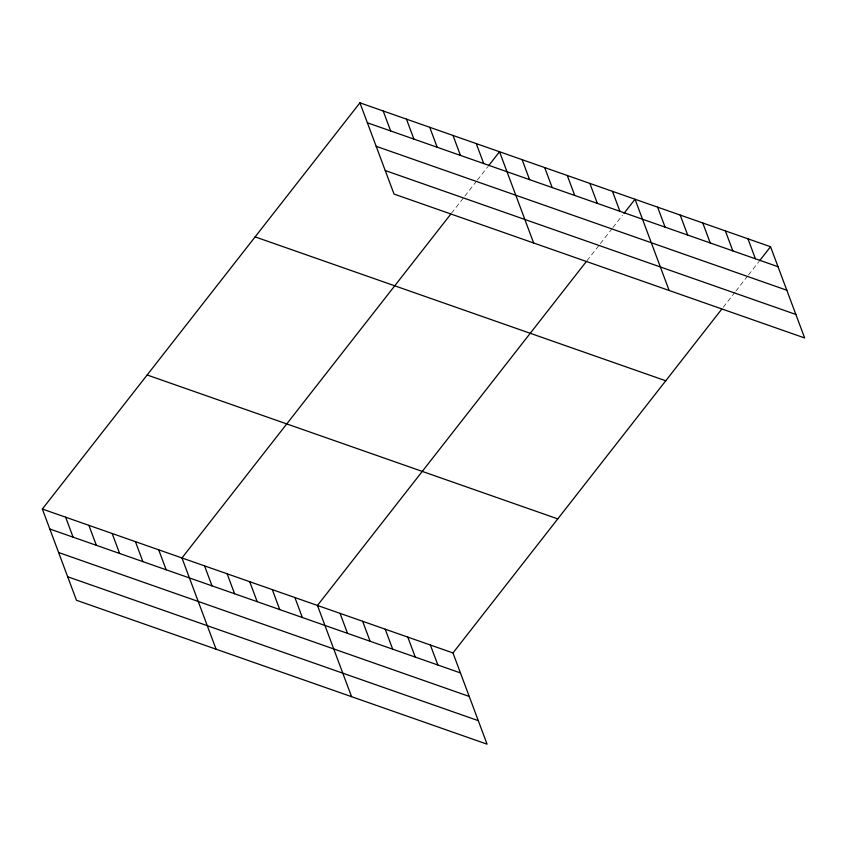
<?xml version="1.0" encoding="UTF-8"?>
<svg xmlns="http://www.w3.org/2000/svg" width="847" height="847" viewBox="0 0 847 847"><rect width="100%" height="100%" fill="white"/><g stroke="black" fill="none" stroke-linecap="round" stroke-linejoin="round"><path stroke-width="0.64" stroke-dasharray="4.24 3.18" d="M451.462 213.232L464.071 197.107M464.855 196.102L476.681 180.983M477.464 179.977L487.713 166.87M586.971 260.728L599.581 244.603M600.364 243.587L612.18 228.468M612.974 227.462L622.429 215.371M723.264 307.207L735.08 292.088M735.874 291.082L747.689 275.963M748.473 274.957L758.721 261.85"/><path stroke-width="1.27" d="M42.35 509.036L452.976 652.942L487.078 744.174L76.463 600.269L42.35 509.036L359.922 102.826L770.537 246.731L804.65 337.964L394.024 194.058L359.922 102.826M450.678 214.238L181.957 557.961L216.07 649.194M488.497 165.864L499.529 151.751L533.642 242.983M586.177 261.734L317.466 605.457L351.579 696.689M624.006 213.349L635.038 199.246L669.141 290.479M452.976 652.942L721.686 309.219M759.505 260.844L770.537 246.731M367.386 122.794L778.012 266.71M376.174 146.309L786.799 290.225M385.237 170.543L795.862 314.449M255.116 236.874L665.742 380.779M147.145 374.988L557.771 518.893M49.814 529.004L460.44 672.92M58.612 552.519L469.227 696.435M67.665 576.754L478.29 720.659M747.954 238.822L755.418 258.79M725.371 230.903L732.835 250.881M702.788 222.983L710.252 242.962M680.205 215.074L687.669 235.043M657.621 207.155L665.086 227.134M612.455 191.327L619.919 211.305M589.861 183.418L597.336 203.386M567.278 175.498L574.753 195.466M544.695 167.579L552.17 187.558M522.112 159.67L529.576 179.638M476.258 143.598L483.732 163.566M452.997 135.446L460.461 155.414M429.725 127.283L437.19 147.262M406.454 119.131L413.918 139.109M383.183 110.978L390.658 130.946M430.382 645.033L437.857 665.001M407.799 637.113L415.274 657.092M385.216 629.205L392.69 649.173M362.632 621.285L370.107 641.253M340.049 613.366L347.514 633.344M294.883 597.537L302.347 617.516M272.3 589.628L279.764 609.596M249.717 581.709L257.181 601.677M227.134 573.79L234.598 593.768M204.55 565.881L212.015 585.849M158.696 549.809L166.16 569.777M135.425 541.657L142.889 561.625M112.153 533.494L119.628 553.472M88.882 525.341L96.357 545.32M65.621 517.189L73.086 537.157"/></g></svg>
